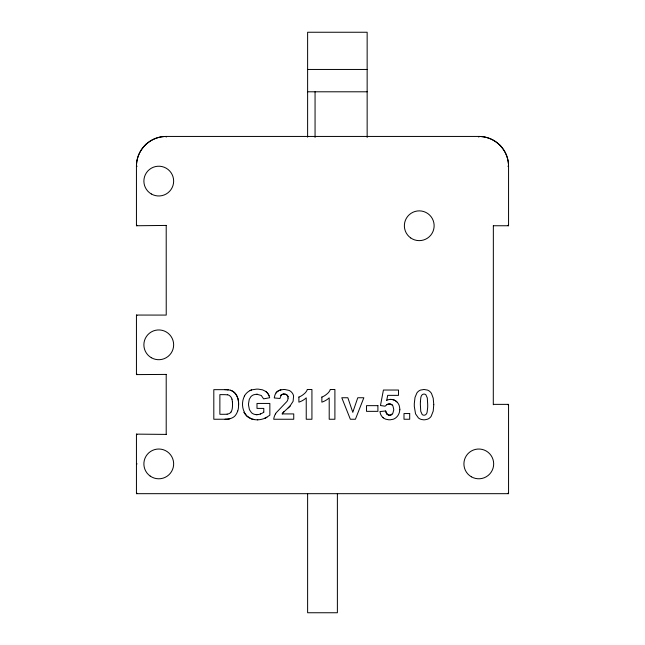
<?xml version="1.0" encoding="UTF-8"?>
<svg xmlns="http://www.w3.org/2000/svg" width="645" height="645" viewBox="0 0 645 645"><rect width="100%" height="100%" fill="white"/><g stroke="black" fill="none" stroke-linecap="round" stroke-linejoin="round"><path stroke-width="0.97" d="M420.411 401.642L420.798 397.739A10.175 10.175 0 0 1 420.991 396.917A6.99 6.99 0 0 1 421.467 395.667L422.193 394.74A2.87 2.87 0 0 1 425.861 394.732L427.304 397.933L427.7 404.649A72.151 72.151 0 0 1 427.651 407.656L427.119 412.155A6.99 6.99 0 0 1 426.595 413.614L425.869 414.541A2.878 2.878 0 0 1 422.193 414.558L420.758 411.373L420.355 404.649A72.353 72.353 0 0 1 420.411 401.642M386.742 400.303L387.685 395.361L398.489 395.361L398.489 390.031L383.42 390.031L380.477 405.52L385.041 406.205L387.081 404.552A5.055 5.055 0 0 1 389.838 404.02A4.088 4.088 0 0 1 392.523 405.334A3.838 3.838 0 0 1 392.91 405.915L393.7 409.099A12.86 12.86 0 0 1 393.692 410.131L392.805 413.389L390.652 415.066L388.911 415.138L387.29 414.332L385.621 410.978L379.929 411.575L380.445 413.776A8.861 8.861 0 0 0 383.324 417.847M283.663 394.119A3.983 3.983 0 0 0 281.18 395.062L279.962 398.489L274.262 397.949L274.955 394.909L276.262 392.595A6.652 6.652 0 0 1 277.471 391.45A9.78 9.78 0 0 1 280.511 389.975L283.236 389.516A15.98 15.98 0 0 1 284.776 389.491L289.033 390.402A8.062 8.062 0 0 1 291.209 391.838L292.064 392.765A7.522 7.522 0 0 1 293.588 396.03L293.104 401.295L289.879 406.237A39.966 39.966 0 0 1 288.162 407.914L283.598 412.123A8.78 8.78 0 0 0 283.292 412.445A9.869 9.869 0 0 0 282.196 413.913L293.741 413.921L293.741 419.25L273.714 419.25A13.908 13.908 0 0 1 275.673 413.558M230.942 412.115L230.725 412.405A3.515 3.515 0 0 1 230.378 412.768A5.708 5.708 0 0 1 227.806 414.017L227.129 414.154M166.531 225.428L136.442 225.75L136.958 225.234M166.394 374.414L136.442 374.6L136.958 374.084M166.483 434.407L136.442 434.133L136.442 493.675L136.958 493.159M493.296 404.738L493.352 225.428M508.042 404.883L508.558 404.367L493.675 404.367M145.327 145.004L146.528 143.883L146.093 144.27M257.331 419.822A19.431 19.431 0 0 0 264.466 418.395A25.365 25.365 0 0 0 265.732 417.871L269.852 415.187L269.852 403.447L256.992 403.447L256.992 408.406L263.789 408.406L263.789 412.147M230.338 418.621L228.669 419.008A23.978 23.978 0 0 1 225.049 419.234L213.809 419.25L213.809 389.661L224.726 389.661A35.144 35.144 0 0 1 227.62 389.765M307.617 69.458L367.15 69.458M307.617 91.792L367.15 91.792M137.127 166.208L136.442 166.208L136.442 225.75M507.873 166.208L508.558 166.208L508.558 225.75L493.675 225.75M136.442 374.6L136.442 315.058L166.233 315.083L166.208 225.75M307.31 389.483L311.93 389.483L311.93 419.25L306.238 419.25L306.238 397.86A19.826 19.826 0 0 1 298.885 402.149L298.885 397.014M330.28 389.483L334.9 389.483L334.9 419.25L329.208 419.25L329.208 397.86A19.826 19.826 0 0 1 321.855 402.149L321.855 397.014M136.442 463.9L137.127 463.9M136.442 493.675L508.558 493.675L508.558 404.367M257 394.256L261.273 395.49L263.603 398.852L269.666 397.747L268.9 395.393A10.094 10.094 0 0 0 265.7 391.402L262.531 389.838L258.452 389.153A24.462 24.462 0 0 0 256.597 389.12L251.961 389.814A11.529 11.529 0 0 0 250.05 390.588M227.62 389.774L229.846 390.096A8.966 8.966 0 0 1 230.684 390.33C236.594 392.233 238.86 399.061 238.61 404.738M257.121 414.654A9.941 9.941 0 0 1 255.976 414.614L254.694 414.396A7.385 7.385 0 0 1 251.437 412.639L249.438 409.672L248.575 405.391A21.825 21.825 0 0 1 248.543 403.512L249.26 399.376L250.824 396.74A7.434 7.434 0 0 1 253.904 394.732L256.057 394.297A11.247 11.247 0 0 1 257.315 394.264M397.441 402.512A10.014 10.014 0 0 0 396.441 401.512L395.724 400.956A8.45 8.45 0 0 0 392.047 399.497L391.596 399.449A9.877 9.877 0 0 0 390.41 399.408M254.573 419.613L252.05 419.04M227.306 394.877L226.193 394.74A34.822 34.822 0 0 0 224.242 394.651L219.872 394.627L219.872 414.292L224.339 414.292A24.526 24.526 0 0 0 227.129 414.171M230.362 390.233L230.684 390.33A10.03 10.03 0 0 1 234.828 392.95A13.118 13.118 0 0 1 237.828 398.489M251.574 418.879L247.003 416.146L244.189 412.26M508.042 225.234L508.558 225.75M508.042 493.159L508.558 493.675M136.442 315.058L136.958 315.574M136.442 434.133L136.958 434.649M499.843 145.165L501.117 146.528M287.847 396.538L288.041 398.038M232.434 401.762L232.087 399.666A8.24 8.24 0 0 0 231.942 399.182M478.792 137.127L478.792 136.442L166.208 136.442A29.767 29.767 0 0 0 136.442 166.208A29.735 29.735 0 0 1 166.184 136.466L166.208 137.127M367.15 137.433L367.15 32.25L307.617 32.25L307.617 137.143M337.383 493.675L337.383 612.75L307.617 612.75L307.617 493.675M315.058 91.792L315.058 137.433M166.208 374.6L166.208 434.133M224.726 389.677A32.097 32.097 0 0 1 228.33 389.83M238.021 398.844A25.066 25.066 0 0 1 238.561 405.189M238.553 404.738A19.963 19.963 0 0 1 237.771 411.05M237.658 411.018A13.319 13.319 0 0 1 234.587 416.307A10.796 10.796 0 0 1 230.321 418.565M227.363 394.643A6.426 6.426 0 0 1 231.998 399.166M232.361 401.771A26.469 26.469 0 0 1 232.224 408.817L231.942 409.906A8.2 8.2 0 0 1 230.966 412.131M229.556 418.879A21.462 21.462 0 0 1 225.049 419.21M263.797 412.163A12.868 12.868 0 0 1 260.354 413.993M260.596 413.913A10.127 10.127 0 0 1 255.96 414.638M257.782 419.798A20.334 20.334 0 0 1 256.202 419.774L255.106 419.677A13.626 13.626 0 0 1 243.963 412.381M244.35 412.179A18.076 18.076 0 0 1 244.423 396.127M244.366 396.094A13.335 13.335 0 0 1 250.413 390.41A11.287 11.287 0 0 1 251.558 389.943M265.7 391.394A10.159 10.159 0 0 1 269.094 395.837M266.885 417.307A22.922 22.922 0 0 1 264.466 418.403M276.004 392.934A6.716 6.716 0 0 1 277.471 391.45A9.925 9.925 0 0 1 280.938 389.87M284.219 411.51A24.204 24.204 0 0 0 283.598 412.123A9.739 9.739 0 0 0 282.196 413.921M275.471 413.888A13.182 13.182 0 0 1 276.125 412.848L286.864 401.529A6.466 6.466 0 0 0 288.105 398.038M287.952 396.715A3.491 3.491 0 0 0 285.187 394.151L284.558 394.087A6.192 6.192 0 0 0 283.663 394.087M281.139 395.014A4.467 4.467 0 0 1 284.542 394.168A3.652 3.652 0 0 1 287.976 396.49M280.833 395.522A2.935 2.935 0 0 1 281.204 395.095M290.258 405.842A35.306 35.306 0 0 1 288.154 407.914M307.375 389.507A10.739 10.739 0 0 1 303.698 394.208A17.165 17.165 0 0 1 298.917 397.086M330.345 389.507A10.739 10.739 0 0 1 326.668 394.208A17.165 17.165 0 0 1 321.887 397.086M386.952 414.114A5.225 5.225 0 0 1 385.67 410.978M386.75 400.311A9.191 9.191 0 0 1 390.66 399.392M397.127 402.158A9.175 9.175 0 0 1 399.263 405.786L399.731 408.245A13.545 13.545 0 0 1 399.763 409.777M399.787 409.317A11.054 11.054 0 0 1 397.312 416.364L396.078 417.589A8.853 8.853 0 0 1 393.184 419.25L390.298 419.782A13.803 13.803 0 0 1 388.669 419.766L385.96 419.242A8.724 8.724 0 0 1 383.001 417.573M392.136 414.34A3.717 3.717 0 0 1 387 414.066M392.515 405.342A4.031 4.031 0 0 0 389.838 404.012A5.087 5.087 0 0 0 386.807 404.689M392.047 399.497A8.49 8.49 0 0 1 396.086 401.222M433.771 404.649L433.206 411.115L431.174 416.283A8.49 8.49 0 0 1 430.183 417.476A7.675 7.675 0 0 1 427.474 419.218L425.087 419.75A11.61 11.61 0 0 1 423.491 419.79L421.459 419.476A8.272 8.272 0 0 1 418.412 417.928L415.557 413.88L414.332 406.648A48.81 48.81 0 0 1 414.3 403.56L415.025 397.376L416.88 392.999A8.498 8.498 0 0 1 417.871 391.805A7.675 7.675 0 0 1 420.58 390.064L424.031 389.483L427.474 390.072A7.684 7.684 0 0 1 429.852 391.515L430.529 392.184A9.054 9.054 0 0 1 431.529 393.547L433.206 398.183L433.771 404.649M353.371 410.543L352.823 412.389L347.857 397.747L341.794 397.747L350.348 419.25L355.411 419.25L363.844 397.747L357.781 397.747L353.371 410.543M377.906 405.649L366.513 405.649L366.513 411.349L377.906 411.349L377.906 405.649M409.696 413.55L403.996 413.55L403.996 419.25L409.696 419.25L409.696 413.55M508.558 166.208A29.767 29.767 0 0 0 478.792 136.442A29.735 29.735 0 0 1 508.534 166.192M150.196 476.075A14.883 14.883 0 0 0 173.594 465.238A14.883 14.883 0 0 0 152.518 450.395A14.883 14.883 0 0 0 150.196 476.075M151.325 357.717A14.883 14.883 0 0 0 173.65 344.825A14.883 14.883 0 0 0 151.325 331.933A14.883 14.883 0 0 0 151.325 357.717M151.325 193.984A14.883 14.883 0 0 0 173.65 181.1A14.883 14.883 0 0 0 151.325 168.208A14.883 14.883 0 0 0 151.325 193.984M410.68 237.916A14.883 14.883 0 0 0 434.077 227.088A14.883 14.883 0 0 0 412.994 212.245A14.883 14.883 0 0 0 410.68 237.916M471.35 476.792A14.883 14.883 0 0 0 493.675 463.9A14.883 14.883 0 0 0 471.35 451.016A14.883 14.883 0 0 0 471.35 476.792"/></g></svg>
